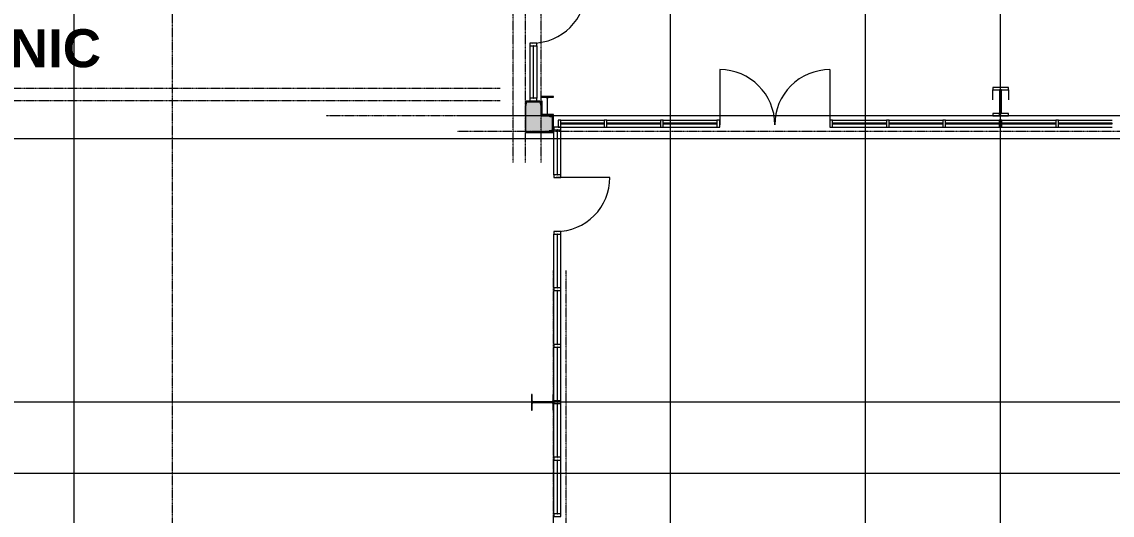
# Model space of a CAD drawing. Header units: inches. Extents: x 25369 to 33163, y -23509 to -20274.
# Drawn here: x 28390 to 29088, y -22615 to -22299 of the extents above; entities that cross this region are included whole.
import ezdxf

# ---------------------------------------------------------------- set-up
doc = ezdxf.new("R2010")
doc.units = ezdxf.units.IN
doc.header["$MEASUREMENT"] = 0
doc.linetypes.add('Grid Line 1_2_', pattern=[0.875, 0.5, -0.125, 0.125, -0.125])
for name, color, linetype, lineweight in [('A-DOOR', 31, 'Continuous', 9), ('A-GLAZ-CURT', 52, 'Continuous', 9), ('A-GLAZ-CWMG', 51, 'Continuous', 9), ('A-WALL', 113, 'Continuous', 9), ('A-WALL-PATT', 111, 'Continuous', 25), ('G-ANNO-SYMB', 111, 'Continuous', 9), ('I-WALL', 2, 'Continuous', 9), ('M-AREA-IDEN', 171, 'Continuous', 9), ('S-BEAM', 12, 'Continuous', 9), ('S-COLS', 52, 'Continuous', 9), ('S-GRID', 1, 'Continuous', 9)]:
    doc.layers.add(name, color=color, linetype=linetype, lineweight=lineweight)
doc.styles.add('Arial_B', font='arialbd.ttf', dxfattribs={"height": 24.354149})
pattern_1 = [(161.57, (5932.064, 0.96), (-7.6802237, -0.0009796), [0, -54.643, 6.067, 0]), (18.43, (5930.144, 0.96), (-7.6802237, 0.0009796), [0, -54.643, 6.067, 0]), (108.43, (5932.064, 0.96), (3.8382953, -19.20136532), [18.211, -42.499]), (71.57, (5930.144, 0.96), (3.8382953, 19.20136532), [18.211, -42.499])]
pattern_2 = [(225, (29016.994, -22360.053), (19.00703, -19.00703), []), (225, (29016.994, -22388.853), (19.00703, -19.00703), [])]
pattern_3 = [(45, (5931.104, 0), (-19.00703, 19.00703), []), (45, (5931.104, 28.8), (-19.00703, 19.00703), [])]

# ---------------------------------------------------------------- blocks, each defined once
blk = doc.blocks.new('columns and girder2 - one-V33-Overall Floor Plan')
at = {"layer": 'S-BEAM'}
h = blk.add_hatch(dxfattribs=at)
h.set_pattern_fill('FP_35', color=8, style=0, pattern_type=2)
h.set_pattern_definition(pattern_2)
h.paths.add_polyline_path([(-5, -0.5), (-5, -2), (5, -2), (5, -0.5)], flags=0)
h.paths.add_polyline_path([(-5, -17.03), (-5, -18.55), (5, -18.55), (5, -17.03)], flags=0)
h.paths.add_polyline_path([(5, -1204.89), (-5, -1204.89), (-5, -1206.4), (5, -1206.4)], flags=0)
h.paths.add_polyline_path([(5, -1224.25), (-5, -1224.25), (-5, -1225), (5, -1225)], flags=0)
h = blk.add_hatch(dxfattribs=at)
h.set_pattern_fill('FP_35', color=8, style=0, pattern_type=2)
h.set_pattern_definition(pattern_2)
h.paths.add_polyline_path([(0.62, -2), (-0.63, -2), (-0.63, -17.03), (0.62, -17.03)], flags=0)
h.paths.add_polyline_path([(-0.63, -1206.4), (-0.63, -1224.25), (0.62, -1224.25), (0.62, -1206.4)], flags=0)
at = {"layer": 'S-BEAM', "color": 7, "lineweight": 13}
for p, q in [((5, -0.5), (-5, -0.5)), ((-5, -0.5), (-5, -2)), ((-5, -2), (5, -2)), ((0.62, -2), (-0.63, -2)), ((-0.63, -2), (-0.63, -17.03)), ((0.62, -17.03), (0.62, -2)), ((5, -2), (5, -0.5)), ((5, -17.03), (-5, -17.03)), ((-5, -17.03), (-5, -18.55)), ((-5, -18.55), (5, -18.55)), ((-0.63, -17.03), (0.62, -17.03)), ((5, -18.55), (5, -17.03))]:
    blk.add_line(p, q, dxfattribs=at)
at = {"layer": 'S-BEAM', "color": 8}
for p, q in [((-5, -17.03), (-5, -10.69)), ((5, -10.69), (5, -17.03))]:
    blk.add_line(p, q, dxfattribs=at)
blk = doc.blocks.new('System Panel - Interior Glazing-1220293-Overall Floor Plan')
at = {"layer": 'A-GLAZ-CURT', "color": 7, "lineweight": 13}
for p, q in [((17.21875, -0.5625), (-17.21875, -0.5625)), ((-17.21875, -0.5625), (-17.21875, -0.9375)), ((-17.21875, -0.9375), (17.21875, -0.9375)), ((17.21875, -0.9375), (17.21875, -0.5625))]:
    blk.add_line(p, q, dxfattribs=at)
blk = doc.blocks.new('Door_Single_Storefront - one-1371405-Overall Floor Plan')
at = {"layer": 'A-DOOR', "color": 8}
blk.add_line((-17.65625, -35.3125), (-17.65625, 0), dxfattribs=at)
blk.add_arc((-17.65625, 0), 35.3125, 270, 0, dxfattribs=at)
blk = doc.blocks.new('Door_Single_Storefront - one-1371406-Overall Floor Plan')
at = {"layer": 'A-DOOR', "color": 8}
blk.add_line((-17.65625, 35.3125), (-17.65625, 0), dxfattribs=at)
blk.add_arc((-17.65625, 0), 35.3125, 360, 90, dxfattribs=at)
blk = doc.blocks.new('System Panel - Interior Glazing-1316041-Overall Floor Plan')
at = {"layer": 'A-GLAZ-CURT', "color": 7, "lineweight": 13}
for p, q in [((13.84375, -0.5625), (-13.84375, -0.5625)), ((-13.84375, -0.5625), (-13.84375, -0.9375)), ((-13.84375, -0.9375), (13.84375, -0.9375)), ((13.84375, -0.9375), (13.84375, -0.5625))]:
    blk.add_line(p, q, dxfattribs=at)
blk = doc.blocks.new('Rectangular Mullion - Interior 1_75_ x 4_5_-1179494-Overall Floor Plan')
at = {"layer": 'A-GLAZ-CWMG', "color": 8}
for p, q in [((24570.45, -22362.3), (24604.89, -22362.3)), ((24570.45, -22366.8), (24604.89, -22366.8))]:
    blk.add_line(p, q, dxfattribs=at)
blk = doc.blocks.new('Rectangular Mullion - Interior 1_75_ x 4_5_-1305206-Overall Floor Plan')
at = {"layer": 'A-GLAZ-CWMG', "color": 8}
for p, q in [((24317.14, -22362.3), (24351.58, -22362.3)), ((24317.14, -22366.8), (24351.58, -22366.8))]:
    blk.add_line(p, q, dxfattribs=at)
blk = doc.blocks.new('Rectangular Mullion - Interior 1_75_ x 4_5_-1305207-Overall Floor Plan')
at = {"layer": 'A-GLAZ-CWMG', "color": 8}
for p, q in [((24244.77, -22362.3), (24279.2, -22362.3)), ((24244.77, -22366.8), (24279.2, -22366.8))]:
    blk.add_line(p, q, dxfattribs=at)
blk = doc.blocks.new('Rectangular Mullion - Interior 1_75_ x 4_5_-1316040-Overall Floor Plan')
at = {"layer": 'A-GLAZ-CWMG', "color": 8}
for p, q in [((22804.02, -22362.3), (22831.7, -22362.3)), ((22804.02, -22366.8), (22831.7, -22366.8))]:
    blk.add_line(p, q, dxfattribs=at)
blk = doc.blocks.new('Rectangular Mullion - Interior 1_75_ x 4_5_-1220297-Overall Floor Plan')
at = {"layer": 'A-GLAZ-CWMG', "color": 7, "lineweight": 13}
for p, q in [((-1.75, 3), (0, 3)), ((-1.75, -1.5), (-1.75, 3)), ((0, 3), (0, -1.5)), ((0, -1.5), (-1.75, -1.5))]:
    blk.add_line(p, q, dxfattribs=at)
blk = doc.blocks.new('Rectangular Mullion - Interior 1_75_ x 4_5_-1220290-Overall Floor Plan')
at = {"layer": 'A-GLAZ-CWMG', "color": 7, "lineweight": 13}
for p, q in [((-0.875, 3), (0.875, 3)), ((-0.875, -1.5), (-0.875, 3)), ((0.875, 3), (0.875, -1.5)), ((0.875, -1.5), (-0.875, -1.5))]:
    blk.add_line(p, q, dxfattribs=at)
blk = doc.blocks.new('System Panel - Interior Glazing-1220302-Overall Floor Plan')
at = {"layer": 'A-GLAZ-CURT', "color": 7, "lineweight": 13}
for p, q in [((16.71875, -0.5625), (-16.71875, -0.5625)), ((-16.71875, -0.5625), (-16.71875, -0.9375)), ((-16.71875, -0.9375), (16.71875, -0.9375)), ((16.71875, -0.9375), (16.71875, -0.5625))]:
    blk.add_line(p, q, dxfattribs=at)
blk = doc.blocks.new('Door_Single_Storefront - one-1371407-Overall Floor Plan')
at = {"layer": 'A-DOOR', "color": 8}
blk.add_line((-17.21875, 34.4375), (-17.21875, 0), dxfattribs=at)
blk.add_arc((-17.21875, 0), 34.4375, 360, 90, dxfattribs=at)
blk = doc.blocks.new('Rectangular Mullion - Interior 1_75_ x 4_5_-1305250-Overall Floor Plan')
at = {"layer": 'A-GLAZ-CWMG', "color": 8}
for p, q in [((22784.14, -22314.74), (22784.14, -22348.18)), ((22788.64, -22314.74), (22788.64, -22348.18))]:
    blk.add_line(p, q, dxfattribs=at)
blk = doc.blocks.new('Rectangular Mullion - Interior 1_75_ x 4_5_-1220298-Overall Floor Plan')
at = {"layer": 'A-GLAZ-CWMG', "color": 7, "lineweight": 13}
for p, q in [((0, 3), (-1.75, 3)), ((-1.75, 3), (-1.75, -1.5)), ((0, -1.5), (0, 3)), ((-1.75, -1.5), (0, -1.5))]:
    blk.add_line(p, q, dxfattribs=at)
blk = doc.blocks.new('System Panel - Interior Glazing-1316223-Overall Floor Plan')
at = {"layer": 'A-GLAZ-CURT', "color": 7, "lineweight": 13}
for p, q in [((14.4375, 0.9375), (-14.4375, 0.9375)), ((-14.4375, 0.9375), (-14.4375, 0.5625)), ((-14.4375, 0.5625), (14.4375, 0.5625)), ((14.4375, 0.5625), (14.4375, 0.9375))]:
    blk.add_line(p, q, dxfattribs=at)
blk = doc.blocks.new('Rectangular Mullion - Interior 1_75_ x 4_5_-1316220-Overall Floor Plan')
at = {"layer": 'A-GLAZ-CWMG', "color": 8}
for p, q in [((22799.52, -22397.43), (22799.52, -22368.55)), ((22804.02, -22397.43), (22804.02, -22368.55))]:
    blk.add_line(p, q, dxfattribs=at)
blk = doc.blocks.new('Rectangular Mullion - Interior 1_75_ x 4_5_-1220308-Overall Floor Plan')
at = {"layer": 'A-GLAZ-CWMG', "color": 7, "lineweight": 13}
for p, q in [((0, 1.5), (-1.75, 1.5)), ((-1.75, 1.5), (-1.75, -3)), ((0, -3), (0, 1.5)), ((-1.75, -3), (0, -3))]:
    blk.add_line(p, q, dxfattribs=at)
blk = doc.blocks.new('Rectangular Mullion - Interior 1_75_ x 4_5_-1220285-Overall Floor Plan')
at = {"layer": 'A-GLAZ-CWMG', "color": 7, "lineweight": 13}
for p, q in [((-0.875, 1.5), (0.875, 1.5)), ((-0.875, -3), (-0.875, 1.5)), ((0.875, 1.5), (0.875, -3)), ((0.875, -3), (-0.875, -3))]:
    blk.add_line(p, q, dxfattribs=at)
blk = doc.blocks.new('System Panel - Interior Glazing-1220306-Overall Floor Plan')
at = {"layer": 'A-GLAZ-CURT', "color": 7, "lineweight": 13}
for p, q in [((17.21875, 0.9375), (-17.21875, 0.9375)), ((-17.21875, 0.9375), (-17.21875, 0.5625)), ((-17.21875, 0.5625), (17.21875, 0.5625)), ((17.21875, 0.5625), (17.21875, 0.9375))]:
    blk.add_line(p, q, dxfattribs=at)
blk = doc.blocks.new('Rectangular Mullion - Interior 1_75_ x 4_5_-1314717-Overall Floor Plan')
at = {"layer": 'A-GLAZ-CWMG', "color": 8}
for p, q in [((22799.52, -22542.18), (22799.52, -22507.74)), ((22804.02, -22542.18), (22804.02, -22507.74))]:
    blk.add_line(p, q, dxfattribs=at)
blk = doc.blocks.new('Rectangular Mullion - Interior 1_75_ x 4_5_-1314720-Overall Floor Plan')
at = {"layer": 'A-GLAZ-CWMG', "color": 7, "lineweight": 13}
for p, q in [((-0.875, 1.5), (0.875, 1.5)), ((-0.875, -3), (-0.875, 1.5)), ((0.875, 1.5), (0.875, -3)), ((0.875, -3), (-0.875, -3))]:
    blk.add_line(p, q, dxfattribs=at)
blk = doc.blocks.new('Door_Single_Storefront - one-1371409-Overall Floor Plan')
at = {"layer": 'A-DOOR', "color": 8}
blk.add_line((-17.21875, 34.4375), (-17.21875, 0), dxfattribs=at)
blk.add_arc((-17.21875, 0), 34.4375, 360, 90, dxfattribs=at)
blk = doc.blocks.new('Rectangular Mullion - Interior 1_75_ x 4_5_-1315442-Overall Floor Plan')
at = {"layer": 'A-GLAZ-CWMG', "color": 8}
for p, q in [((22799.52, -22469.8), (22799.52, -22435.37)), ((22804.02, -22469.8), (22804.02, -22435.37))]:
    blk.add_line(p, q, dxfattribs=at)

msp = doc.modelspace()

# ---------------------------------------------------------------- hatches: boundary and pattern name
at = {"layer": 'A-WALL-PATT', "lineweight": 9}
h = msp.add_hatch(dxfattribs=at)
h.set_pattern_fill('FP_18', color=8, style=0, pattern_type=2)
h.set_pattern_definition(pattern_1)
h.paths.add_polyline_path([(28722.49, -22359.55), (28722.49, -22350.93), (28712.49, -22350.93), (28712.49, -22359.55), (28715.62, -22359.55)], flags=0)
h.paths.add_polyline_path([(28722.49, -22275.8), (28722.49, -21482.18), (28712.49, -21482.18), (28712.49, -22275.8)], flags=0)
h = msp.add_hatch(dxfattribs=at)
h.set_pattern_fill('FP_18', color=8, style=0, pattern_type=2)
h.set_pattern_definition(pattern_1)
h.paths.add_polyline_path([(31669.87, -22369.55), (31669.87, -22359.55), (31494.62, -22359.55), (31494.62, -22369.55), (31663.41, -22369.55)], flags=0)
h.paths.add_polyline_path([(31412.62, -22369.55), (31412.62, -22359.55), (31092.62, -22359.55), (31092.62, -22369.55), (31312.48, -22369.55)], flags=0)
h.paths.add_polyline_path([(31049.12, -22369.55), (31049.12, -22359.55), (30851.37, -22359.55), (30851.37, -22369.55), (31031.74, -22369.55)], flags=0)
h.paths.add_polyline_path([(30773.24, -22369.55), (30773.24, -22359.55), (30561.87, -22359.55), (30561.87, -22369.55), (30751, -22369.55)], flags=0)
h.paths.add_polyline_path([(28729.74, -22369.55), (28729.74, -22359.55), (28712.49, -22359.55), (28712.49, -22369.55), (28715.62, -22369.55)], flags=0)
at = {"layer": 'S-COLS'}
h = msp.add_hatch(dxfattribs=at)
h.set_pattern_fill('FP_15', color=8, style=0, pattern_type=2)
h.set_pattern_definition(pattern_3)
h.paths.add_polyline_path([(28712.49, -22353.07), (28712.8, -22352.94), (28712.93, -22352.63), (28713.23, -22350.7), (28721.75, -22350.7), (28722.18, -22352.94), (28722.49, -22353.07), (28722.49, -22350.18), (28712.49, -22350.18)], flags=0)
h = msp.add_hatch(dxfattribs=at)
h.set_pattern_fill('FP_15', color=8, style=0, pattern_type=2)
h.set_pattern_definition(pattern_3)
h.paths.add_polyline_path([(28730.49, -22369.55), (28730.49, -22359.55), (28727.6, -22359.55), (28727.73, -22359.86), (28728.04, -22359.99), (28729.97, -22360.29), (28729.97, -22368.81), (28727.73, -22369.24), (28727.6, -22369.55)], flags=0)

# ---------------------------------------------------------------- linework, layer by layer
at = {"layer": 'A-WALL', "color": 7, "lineweight": 13}
for p, q in [((28722.49, -22350.93), (28712.49, -22350.93)), ((28722.49, -22350.93), (28722.49, -22359.55)), ((28722.49, -22359.55), (28729.74, -22359.55)), ((28729.74, -22369.55), (28729.74, -22359.55)), ((28712.49, -22369.55), (28729.74, -22369.55))]:
    msp.add_line(p, q, dxfattribs=at)
at = {"layer": 'G-ANNO-SYMB'}
for p, q in [((28422.96, -20695.61), (28422.96, -22910.11)), ((28805.26, -21006.81), (28805.26, -22912.57)), ((28930.07, -21010.08), (28930.07, -22915.85)), ((32514.71, -22374.36), (27928.4, -22374.36)), ((32514.71, -22588.63), (27924.76, -22588.63))]:
    msp.add_line(p, q, dxfattribs=at)
at = {"layer": 'I-WALL', "color": 7, "lineweight": 13}
for p, q in [((28712.49, -22350.18), (28712.49, -22370.3)), ((28723.24, -22350.18), (28712.49, -22350.18)), ((28723.24, -22358.8), (28723.24, -22350.18)), ((28730.49, -22358.8), (28723.24, -22358.8)), ((28730.49, -22370.3), (28730.49, -22358.8)), ((28712.49, -22370.3), (28730.49, -22370.3))]:
    msp.add_line(p, q, dxfattribs=at)
at = {"layer": 'S-COLS', "color": 7, "lineweight": 13}
for p, q in [((28730.49, -22347.3), (28722.49, -22347.3)), ((28722.49, -22347.3), (28722.49, -22347.74)), ((28722.49, -22347.74), (28725.66, -22347.74)), ((28726.35, -22348.43), (28726.35, -22358.43)), ((28726.64, -22358.43), (28726.64, -22348.43)), ((28727.33, -22347.74), (28730.49, -22347.74)), ((28730.49, -22347.74), (28730.49, -22347.3)), ((28722.49, -22350.18), (28712.49, -22350.18)), ((28712.49, -22350.18), (28712.49, -22353.07)), ((28712.93, -22352.63), (28713.23, -22350.7)), ((28713.23, -22350.7), (28721.75, -22350.7)), ((28721.75, -22350.7), (28722.06, -22352.63)), ((28722.49, -22353.07), (28722.49, -22350.18)), ((28725.66, -22359.12), (28722.49, -22359.12)), ((28722.49, -22359.12), (28722.49, -22359.55)), ((28722.49, -22359.55), (28730.49, -22359.55)), ((28730.49, -22359.12), (28727.33, -22359.12)), ((28730.49, -22359.55), (28727.6, -22359.55)), ((28728.04, -22359.99), (28729.97, -22360.29)), ((28729.97, -22360.29), (28729.97, -22368.81)), ((28730.49, -22359.55), (28730.49, -22359.12)), ((28730.49, -22369.55), (28730.49, -22359.55)), ((28727.6, -22369.55), (28730.49, -22369.55)), ((28729.97, -22368.81), (28728.04, -22369.12)), ((28716.68, -22538.05), (28716.24, -22538.05)), ((28716.24, -22538.05), (28716.24, -22548.05)), ((28716.68, -22542.22), (28716.68, -22538.05)), ((28730.49, -22538.05), (28730.06, -22538.05)), ((28730.06, -22538.05), (28730.06, -22542.22)), ((28730.49, -22548.05), (28730.49, -22538.05)), ((28716.68, -22548.05), (28716.68, -22543.89)), ((28729.37, -22542.91), (28717.37, -22542.91)), ((28717.37, -22543.2), (28729.37, -22543.2)), ((28730.06, -22543.89), (28730.06, -22548.05)), ((28716.24, -22548.05), (28716.68, -22548.05)), ((28730.06, -22548.05), (28730.49, -22548.05))]:
    msp.add_line(p, q, dxfattribs=at)
for centre, radius, start, end in [((28725.66, -22348.43), 0.691, 0, 90), ((28727.33, -22348.43), 0.691, 90, 180), ((28712.49, -22352.63), 0.436, 270, 0), ((28722.49, -22352.63), 0.436, 180, 270), ((28725.66, -22358.43), 0.691, 270, 0), ((28727.33, -22358.43), 0.691, 180, 270), ((28728.04, -22359.55), 0.436, 180, 270), ((28728.04, -22369.55), 0.436, 90, 180), ((28717.37, -22542.22), 0.691, 180, 270), ((28717.37, -22543.89), 0.691, 90, 180), ((28729.37, -22542.22), 0.691, 270, 0), ((28729.37, -22543.89), 0.691, 0, 90)]:
    msp.add_arc(centre, radius, start, end, dxfattribs=at)
at = {"layer": 'S-GRID', "linetype": 'Grid Line 1_2_'}
for p, q in [((28486.24, -23155.1), (28486.24, -20370)), ((28712.49, -22389.58), (28712.49, -20370)), ((28704.49, -22389.58), (28704.49, -20550.05)), ((29016.99, -23095.8), (29016.99, -20550.05)), ((28712.49, -22389.58), (28712.49, -20646.05)), ((28722.49, -22389.58), (28722.49, -20646.05)), ((29016.99, -23413.24), (29016.99, -20902.43)), ((28696.12, -22342.05), (27498.46, -22342.05)), ((28696.12, -22350.05), (27402.46, -22350.05)), ((32650.17, -22359.55), (28584.62, -22359.55)), ((33028.57, -22359.55), (28668.62, -22359.55)), ((32932.57, -22369.55), (28668.62, -22369.55)), ((28730.49, -23059.1), (28730.49, -22458.61)), ((28738.49, -23155.1), (28738.49, -22458.61)), ((32358.45, -22543.05), (27402.46, -22543.05)), ((32650.17, -22543.05), (27721.31, -22543.05)), ((28730.49, -23317.24), (28730.49, -22542.61))]:
    msp.add_line(p, q, dxfattribs=at)

# ---------------------------------------------------------------- block references
at = {"layer": 'A-DOOR', "color": 8}
for name, p, rotation in [('Door_Single_Storefront - one-1371407-Overall Floor Plan', (28716.74, -22295.77), 270), ('Door_Single_Storefront - one-1371405-Overall Floor Plan', (28889.9, -22365.3), 180), ('Door_Single_Storefront - one-1371409-Overall Floor Plan', (28732.12, -22416.4), 270.0000000000069)]:
    msp.add_blockref(name, p, dxfattribs=dict(at, rotation=rotation))
msp.add_blockref('Door_Single_Storefront - one-1371406-Overall Floor Plan', (28854.59, -22365.3), dxfattribs=at)
at = {"layer": 'A-GLAZ-CURT', "color": 8}
for name, p, rotation in [('System Panel - Interior Glazing-1220302-Overall Floor Plan', (28716.74, -22331.46), 90), ('System Panel - Interior Glazing-1316223-Overall Floor Plan', (28732.12, -22382.99), 270.0000000000069), ('System Panel - Interior Glazing-1316041-Overall Floor Plan', (28748.96, -22365.3), 180), ('System Panel - Interior Glazing-1220293-Overall Floor Plan', (28781.77, -22365.3), 180), ('System Panel - Interior Glazing-1220293-Overall Floor Plan', (28817.96, -22365.3), 180), ('System Panel - Interior Glazing-1220293-Overall Floor Plan', (28926.52, -22365.3), 180), ('System Panel - Interior Glazing-1220293-Overall Floor Plan', (28962.71, -22365.3), 180), ('System Panel - Interior Glazing-1220293-Overall Floor Plan', (28998.9, -22365.3), 180), ('System Panel - Interior Glazing-1220293-Overall Floor Plan', (29035.09, -22365.3), 180), ('System Panel - Interior Glazing-1220293-Overall Floor Plan', (29071.27, -22365.3), 180), ('System Panel - Interior Glazing-1220306-Overall Floor Plan', (28732.12, -22452.58), 270.0000000000069), ('System Panel - Interior Glazing-1220306-Overall Floor Plan', (28732.12, -22488.77), 270.0000000000069), ('System Panel - Interior Glazing-1220306-Overall Floor Plan', (28732.12, -22524.96), 270.0000000000069), ('System Panel - Interior Glazing-1220306-Overall Floor Plan', (28732.12, -22561.15), 270.0000000000069), ('System Panel - Interior Glazing-1220306-Overall Floor Plan', (28732.12, -22597.33), 270.0000000000069)]:
    msp.add_blockref(name, p, dxfattribs=dict(at, rotation=rotation))
at = {"layer": 'A-GLAZ-CWMG', "color": 8, "extrusion": (0, 0, -1)}
for name, p, rotation in [('Rectangular Mullion - Interior 1_75_ x 4_5_-1220290-Overall Floor Plan', (-28716.74, -22313.87), 90), ('Rectangular Mullion - Interior 1_75_ x 4_5_-1314720-Overall Floor Plan', (-28732.12, -22398.3), 269.9999999999931), ('Rectangular Mullion - Interior 1_75_ x 4_5_-1314720-Overall Floor Plan', (-28732.12, -22434.49), 269.9999999999931), ('Rectangular Mullion - Interior 1_75_ x 4_5_-1314720-Overall Floor Plan', (-28732.12, -22470.68), 269.9999999999931), ('Rectangular Mullion - Interior 1_75_ x 4_5_-1314720-Overall Floor Plan', (-28732.12, -22506.87), 269.9999999999931), ('Rectangular Mullion - Interior 1_75_ x 4_5_-1314720-Overall Floor Plan', (-28732.12, -22543.05), 269.9999999999931), ('Rectangular Mullion - Interior 1_75_ x 4_5_-1314720-Overall Floor Plan', (-28732.12, -22579.24), 269.9999999999931), ('Rectangular Mullion - Interior 1_75_ x 4_5_-1220285-Overall Floor Plan', (-28732.12, -22615.43), 269.9999999999931)]:
    msp.add_blockref(name, p, dxfattribs=dict(at, rotation=rotation))
at = {"layer": 'A-GLAZ-CWMG', "color": 8}
for name, p in [('Rectangular Mullion - Interior 1_75_ x 4_5_-1305250-Overall Floor Plan', (5931.1, 0)), ('Rectangular Mullion - Interior 1_75_ x 4_5_-1316040-Overall Floor Plan', (5931.1, 0)), ('Rectangular Mullion - Interior 1_75_ x 4_5_-1179494-Overall Floor Plan', (4194.1, 0)), ('Rectangular Mullion - Interior 1_75_ x 4_5_-1305207-Overall Floor Plan', (4555.98, 0)), ('Rectangular Mullion - Interior 1_75_ x 4_5_-1305206-Overall Floor Plan', (4592.17, 0)), ('Rectangular Mullion - Interior 1_75_ x 4_5_-1179494-Overall Floor Plan', (4375.04, 0)), ('Rectangular Mullion - Interior 1_75_ x 4_5_-1179494-Overall Floor Plan', (4411.23, 0)), ('Rectangular Mullion - Interior 1_75_ x 4_5_-1179494-Overall Floor Plan', (4447.42, 0)), ('Rectangular Mullion - Interior 1_75_ x 4_5_-1179494-Overall Floor Plan', (4483.6, 0)), ('Rectangular Mullion - Interior 1_75_ x 4_5_-1316220-Overall Floor Plan', (5931.1, 0)), ('Rectangular Mullion - Interior 1_75_ x 4_5_-1315442-Overall Floor Plan', (5931.1, 0)), ('Rectangular Mullion - Interior 1_75_ x 4_5_-1314717-Overall Floor Plan', (5931.1, 36.19)), ('Rectangular Mullion - Interior 1_75_ x 4_5_-1314717-Overall Floor Plan', (5931.1, 0)), ('Rectangular Mullion - Interior 1_75_ x 4_5_-1314717-Overall Floor Plan', (5931.1, -36.19)), ('Rectangular Mullion - Interior 1_75_ x 4_5_-1314717-Overall Floor Plan', (5931.1, -72.37))]:
    msp.add_blockref(name, p, dxfattribs=at)
for name, p, rotation in [('Rectangular Mullion - Interior 1_75_ x 4_5_-1220298-Overall Floor Plan', (28716.74, -22349.93), 270), ('Rectangular Mullion - Interior 1_75_ x 4_5_-1220308-Overall Floor Plan', (28732.12, -22366.8), 90.00000000000688)]:
    msp.add_blockref(name, p, dxfattribs=dict(at, rotation=rotation))
at = {"layer": 'A-GLAZ-CWMG', "color": 8, "extrusion": (0, 0, -1)}
for name, p in [('Rectangular Mullion - Interior 1_75_ x 4_5_-1220297-Overall Floor Plan', (-28733.37, -22365.3)), ('Rectangular Mullion - Interior 1_75_ x 4_5_-1220290-Overall Floor Plan', (-28763.68, -22365.3)), ('Rectangular Mullion - Interior 1_75_ x 4_5_-1220290-Overall Floor Plan', (-28799.87, -22365.3)), ('Rectangular Mullion - Interior 1_75_ x 4_5_-1220290-Overall Floor Plan', (-28836.06, -22365.3)), ('Rectangular Mullion - Interior 1_75_ x 4_5_-1220290-Overall Floor Plan', (-28908.43, -22365.3)), ('Rectangular Mullion - Interior 1_75_ x 4_5_-1220290-Overall Floor Plan', (-28944.62, -22365.3)), ('Rectangular Mullion - Interior 1_75_ x 4_5_-1220290-Overall Floor Plan', (-28980.81, -22365.3)), ('Rectangular Mullion - Interior 1_75_ x 4_5_-1220290-Overall Floor Plan', (-29016.99, -22365.3)), ('Rectangular Mullion - Interior 1_75_ x 4_5_-1220290-Overall Floor Plan', (-29053.18, -22365.3))]:
    msp.add_blockref(name, p, dxfattribs=at)
at = {"layer": 'S-BEAM', "color": 8, "rotation": 180}
msp.add_blockref('columns and girder2 - one-V33-Overall Floor Plan', (29016.99, -22360.05), dxfattribs=at)

# ---------------------------------------------------------------- texts
at = {"layer": 'M-AREA-IDEN', "insert": (28383.74, -22304.1), "char_height": 24.354, "width": 131.616, "attachment_point": 2, "line_spacing_factor": 0.938532, "style": 'Arial_B'}
msp.add_mtext('CLINIC', dxfattribs=at)

doc.saveas('drawing.dxf')
